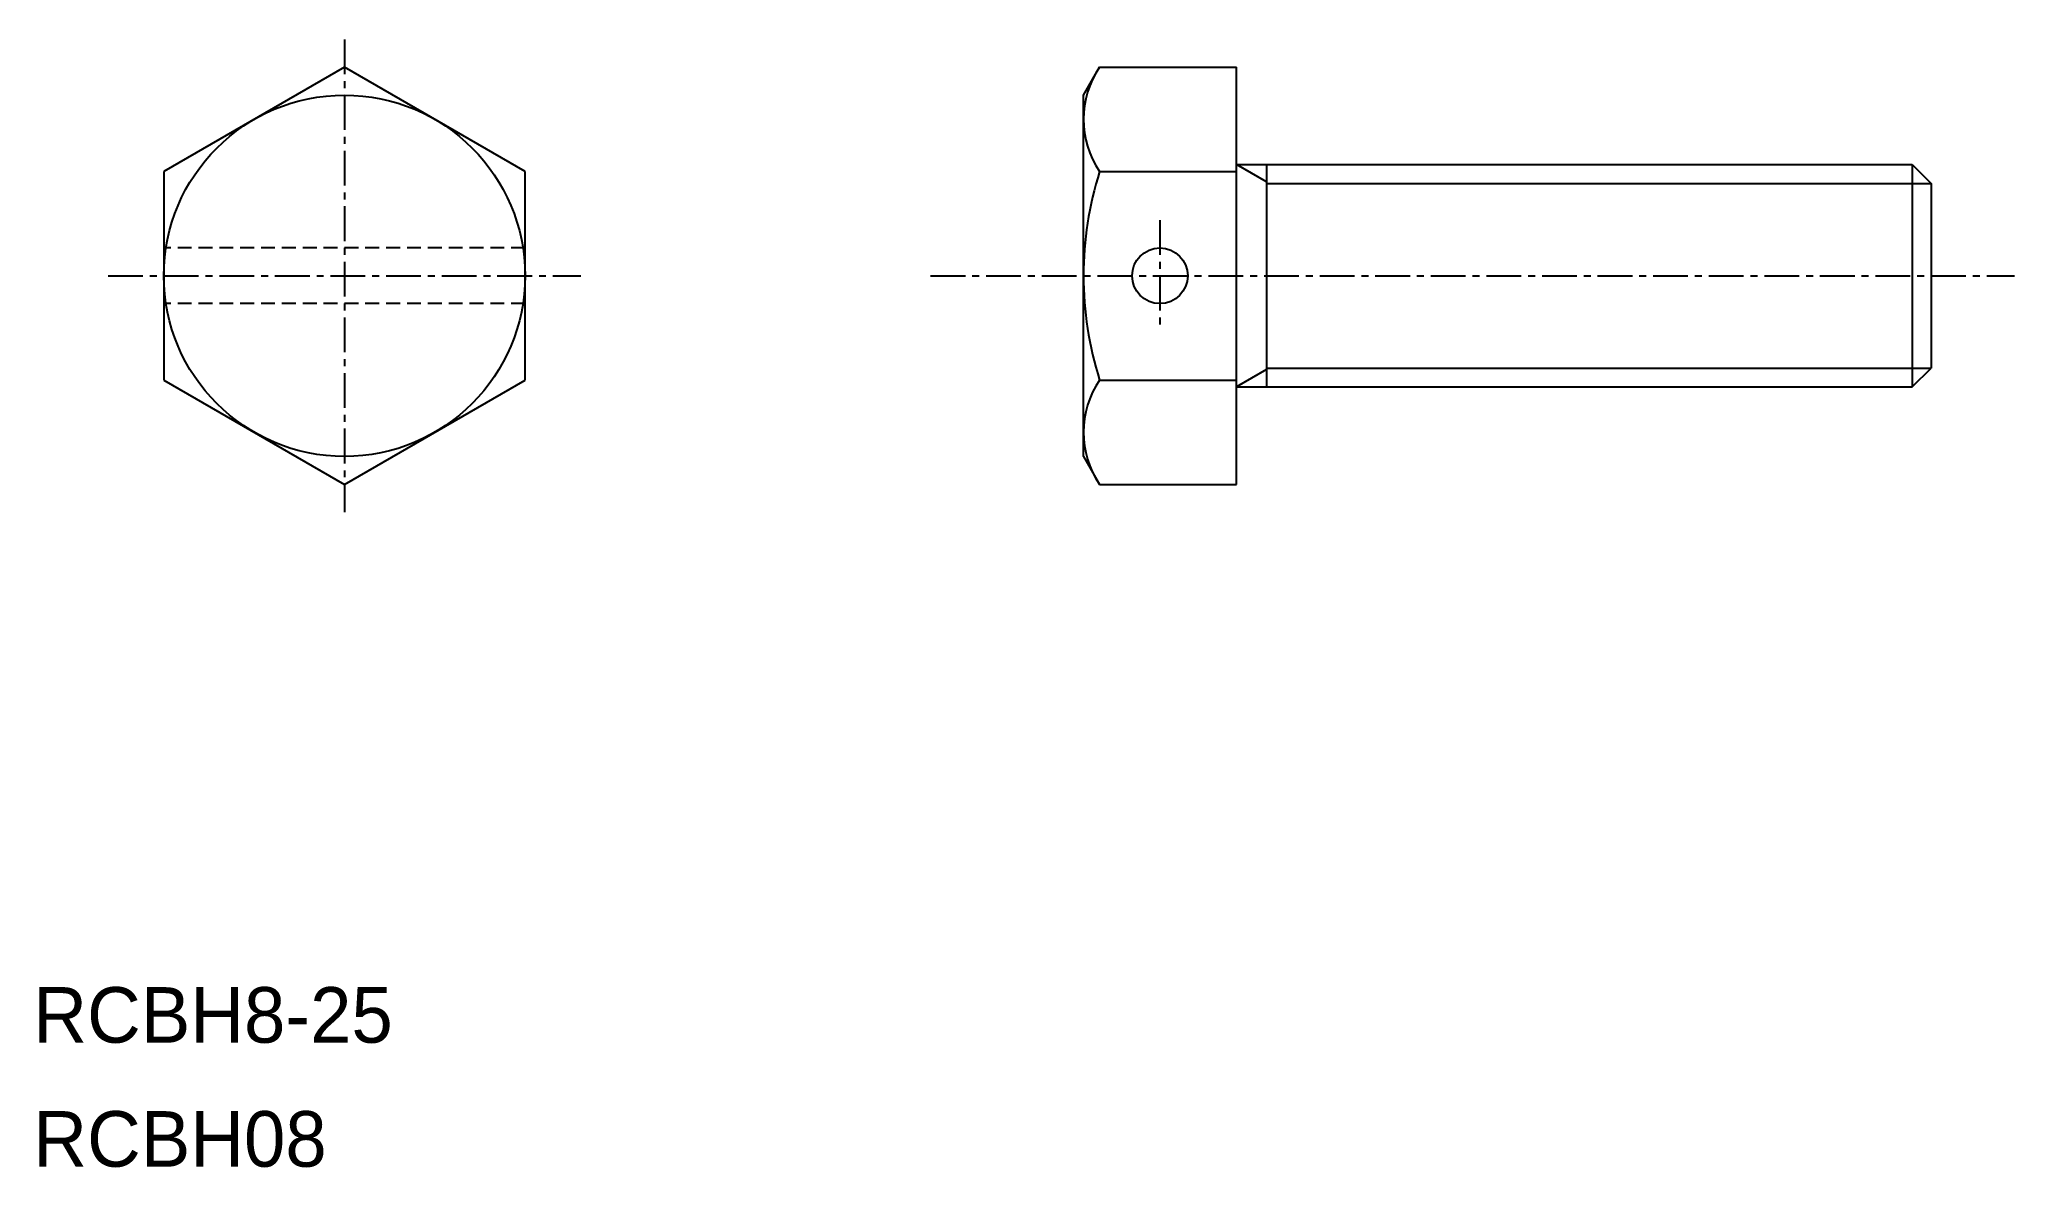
# Model space of a CAD drawing. Extents: x 5.2 to 76.3, y 4.8 to 45.4.
import ezdxf

# ---------------------------------------------------------------- set-up
doc = ezdxf.new("R2010")
doc.units = 0
doc.linetypes.add('CENTER', pattern=[2, 1.25, -0.25, 0.25, -0.25])
doc.linetypes.add('DASHED', pattern=[0.75, 0.5, -0.25])
doc.layers.get('0').update_dxf_attribs({"linetype": 'CONTINUOUS'})
doc.layers.add('CENTER', color=1, linetype='CENTER')

msp = doc.modelspace()

# ---------------------------------------------------------------- linework, layer by layer
at = {"color": 7, "linetype": 'CONTINUOUS'}
for p, q in [((16.193, 44.417), (9.693, 40.664)), ((22.693, 40.664), (16.193, 44.417)), ((42.785, 43.411), (43.365, 44.417)), ((43.365, 44.417), (48.285, 44.417)), ((48.285, 29.406), (48.285, 44.417)), ((42.785, 30.411), (42.785, 43.411)), ((9.693, 40.664), (9.693, 33.158)), ((22.693, 33.158), (22.693, 40.664)), ((43.365, 40.664), (48.285, 40.664)), ((48.285, 40.911), (72.608, 40.911)), ((49.367, 40.911), (49.367, 32.911)), ((72.608, 40.911), (73.285, 40.235)), ((72.608, 40.911), (72.608, 32.911)), ((73.285, 40.235), (73.285, 33.588)), ((72.608, 32.911), (73.285, 33.588)), ((9.693, 33.158), (16.193, 29.406)), ((16.193, 29.406), (22.693, 33.158)), ((43.365, 33.158), (48.285, 33.158)), ((48.285, 32.911), (72.608, 32.911)), ((63.11, 32.911), (63.11, 32.911)), ((42.785, 30.411), (42.785, 30.411)), ((42.785, 30.411), (43.365, 29.406)), ((43.365, 29.406), (48.285, 29.406))]:
    msp.add_line(p, q, dxfattribs=at)
at = {"color": 3, "linetype": 'CONTINUOUS'}
for p, q in [((49.367, 40.286), (48.285, 40.911)), ((49.367, 40.235), (73.285, 40.235)), ((49.367, 33.536), (48.285, 32.911)), ((49.367, 33.588), (73.285, 33.588))]:
    msp.add_line(p, q, dxfattribs=at)
at = {"color": 3, "linetype": 'DASHED'}
for p, q in [((22.693, 37.911), (9.693, 37.911)), ((22.693, 35.911), (9.693, 35.911))]:
    msp.add_line(p, q, dxfattribs=at)
at = {"color": 7, "linetype": 'CONTINUOUS'}
for centre, radius in [((16.193, 36.911), 6.5), ((45.535, 36.911), 1)]:
    msp.add_circle(centre, radius, dxfattribs=at)
for centre, radius, start, end in [((46.107, 42.54), 3.322, 145.60828, 214.39172), ((55.204, 36.911), 12.419, 162.41204, 197.58796), ((46.107, 31.282), 3.322, 145.60828, 214.39172)]:
    msp.add_arc(centre, radius, start, end, dxfattribs=at)
at = {"layer": 'CENTER', "color": 1, "linetype": 'CENTER'}
for p, q in [((16.193, 45.411), (16.193, 28.411)), ((45.535, 38.911), (45.535, 34.911)), ((7.693, 36.911), (24.693, 36.911)), ((37.285, 36.911), (76.285, 36.911))]:
    msp.add_line(p, q, dxfattribs=at)

# ---------------------------------------------------------------- texts
at = {"color": 7, "linetype": 'CONTINUOUS'}
for s, p in [('RCBH8-25', (5, 9.32)), ('RCBH08', (5, 4.859))]:
    msp.add_text(s, height=2, dxfattribs=at).set_placement(p)

doc.saveas('drawing.dxf')
